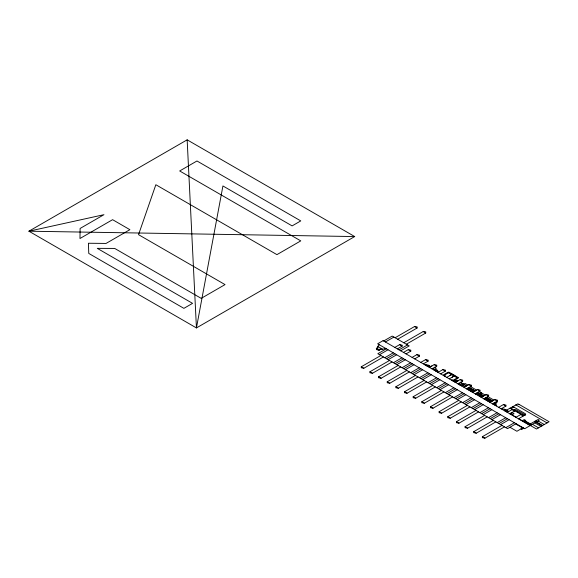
<?xml version="1.0" encoding="UTF-8"?>
<svg xmlns="http://www.w3.org/2000/svg" width="578" height="578" viewBox="0 0 578 578"><rect width="100%" height="100%" fill="white"/><g stroke="black" fill="none" stroke-linecap="round" stroke-linejoin="round"><path stroke-width="0.87" d="M469.647 390.056L469.126 389.68M471.547 391.111L471.54 391.082A0.867 0.506 0 0 0 472.168 391.176M485.101 399.261L484.834 399.181M492.694 403.719L496.74 405.677L496.386 405.857M484.783 398.502L490.736 401.905M486.712 399.665L484.819 398.285L485.852 399.08M490.563 401.84L488.446 400.373L489.703 401.305M496.343 405.185L494.219 403.711L495.483 404.643M488.634 400.778L487.362 399.745M480.723 395.807L481.395 395.28L482.941 396.031M486.12 397.96L486.806 398.278M495.035 404.109L495.722 403.545A1.264 0.73 0 0 0 495.982 403.227L495.823 402.873M489.783 401.349A0.874 0.506 0 0 0 489.992 401.739L489.443 401.804A1.098 0.636 0 0 1 489.125 401.385L488.916 401.11M495.563 404.687A0.881 0.506 0 0 0 495.772 405.077L495.187 405.164A1.098 0.636 0 0 1 494.905 404.723L494.696 404.448M495.136 402.743L496.242 403.018L497.268 402.035L496.437 401.558M510.945 413.162L510.786 414.166L509.991 413.711M516.089 417.229L511.985 414.86L514.023 413.682L512.491 412.793L511.472 413.386L511.154 414.549M529.34 424.881L529.513 423.797M529.686 425.206L530.033 424.1L537.526 419.773A0.961 0.556 0 0 1 538.884 419.773A0.961 0.556 0 0 1 538.884 420.56L530.373 425.473M376.56 349.054A0.961 0.556 0 0 1 376.524 348.353L376.654 348.252A6.748 3.894 0 0 0 377.875 346.511L377.911 346.395A5.296 3.056 0 0 1 379.37 344.784M481.553 396.32L482.24 395.764A1.279 0.737 0 0 0 482.5 395.439L482.384 395.121M485.404 398.545L486.091 397.989A1.048 0.607 0 0 0 486.344 397.411M487.333 399.658L488.02 399.102A1.279 0.737 0 0 0 488.28 398.777L488.164 398.459M488.417 400.287L489.096 399.723A1.272 0.73 0 0 0 489.364 399.405L489.248 399.08M490.339 401.392L491.025 400.836A1.279 0.737 0 0 0 491.286 400.511L491.127 400.164M494.19 403.617L494.876 403.061A1.279 0.737 0 0 0 495.136 402.743M486.488 399.174L487.232 398.567A1.243 0.715 0 0 0 487.435 398.293L487.276 397.939M489.255 400.771L489.942 400.214A1.257 0.73 0 0 0 490.202 399.889L490.043 399.535M489.096 399.723L490.614 400.46M475.708 393.611L475.947 393.625M482.955 396.14L482.276 396.674M486.799 398.379L486.134 398.899M490.635 400.641L489.985 401.125M466.576 385.887L460.652 382.275M460.695 384.76L460.225 384.406L460.724 384.717A0.845 0.484 0 0 0 460.717 385.295M434.923 369.385L436.282 368.208L434.699 367.29M428.428 366.452L426.961 365.968A5.195 2.998 0 0 1 428.219 366.669L428.204 366.676M481.395 395.28L481.452 395.229A1.243 0.715 0 0 0 481.655 394.955L481.496 394.601M495.108 404.008L494.284 403.502M480.78 395.735L481.64 396.205M488.056 400.012L488.75 399.434L487.175 398.61M493.836 403.35L494.392 402.736M486.813 400.287L487.124 400.142M481.575 392.975L478.165 394.94M477.486 394.55L480.889 392.585M517.534 424.902L517.498 424.534M466.352 385.916L460.305 382.47M471.381 391.378L471.402 391.385A1.113 0.643 0 0 0 472.168 391.559L472.768 391.783M494.465 404.745L493.937 404.008M187.156 139.833L28.9 231.2L196.441 327.928L354.697 236.561L187.156 139.833L196.441 327.928L222.927 185.95L292.121 225.897L300.77 220.904L196.975 160.98L179.679 170.965L300.77 240.881L276.934 254.638L155.843 184.729L138.539 234.668L225.037 284.6L201.202 298.364L114.704 248.432L97.27 248.352L192.553 303.356L183.898 308.356L88.759 253.424L88.434 243.244L106.056 243.432L129.891 229.676L112.594 219.683L79.974 238.519L80.111 228.454L103.946 214.691L28.9 231.2L354.697 236.561M383.698 340.991L392.209 336.078L409.238 345.904L400.72 350.817M385.396 341.974L393.914 337.061M395.121 337.754L414.534 326.548L417.085 326.845L417.085 328.022L397.671 339.228M377.831 348.129A8.07 4.66 0 0 0 377.896 347.992L378.048 347.638L376.56 348.469L376.56 349.654L379.117 349.943L380.613 349.083L380.237 349.126A7.189 4.154 0 0 0 379.551 349.242A9.877 5.701 0 0 0 379.168 349.322L378.576 349.466M386.328 348.801L377.817 353.714L507.556 428.623L516.067 423.703M379.515 354.697L388.033 349.784M383.416 356.951L363.837 368.251L361.279 367.76L361.279 366.777L380.866 355.477M394.825 347.414L399.593 344.661L402.144 345.153L402.144 346.135L397.375 348.888M403.769 342.747L423.183 331.541L425.733 331.837L425.733 333.015L406.327 344.221M384.76 357.724L393.278 352.811M399.022 349.834L407.533 344.921M386.465 358.707L394.976 353.794M388.163 359.689L396.681 354.776M392.065 361.944L372.485 373.251L369.934 372.759L369.934 371.777L389.514 360.47M403.473 352.407L408.241 349.654L410.792 350.145L410.792 351.128L406.031 353.881M393.408 362.724L401.927 357.804M395.114 363.707L403.625 358.786M396.819 364.689L405.33 359.769M400.713 366.936L381.133 378.243L378.583 377.752L378.583 376.769L398.163 365.462M412.121 357.399L416.89 354.646L419.447 355.138L419.447 356.127L414.679 358.88M402.057 367.716L410.575 362.796M403.762 368.699L412.273 363.779M405.467 369.682L413.978 364.761M409.361 371.929L389.782 383.236L387.231 382.744L387.231 381.762L406.811 370.455M420.77 362.399L425.538 359.646L428.096 360.137L428.096 361.12L423.327 363.873M410.712 372.709L419.223 367.796M425.791 365.296L427.207 365.766M412.41 373.691L420.929 368.778M414.115 374.674L422.626 369.761M428.363 366.488L429.136 366.04L430.444 366.799M418.017 376.928L398.437 388.228L395.879 387.737L395.879 386.754L415.459 375.447M429.425 367.391L434.186 364.639L436.744 365.13L436.744 366.112L431.976 368.865M419.361 377.701L427.872 372.788M433.897 369.978L434.519 370.166M421.059 378.684L429.577 373.771M435.169 370.419L435.942 369.978L432.994 368.273M422.764 379.667L431.275 374.754M437.243 371.907L438.24 372.29A1.445 0.831 0 0 1 437.835 371.553A3.128 1.806 0 0 0 435.277 369.472L435.068 369.458M426.665 381.921L407.085 393.221L404.528 392.729L404.528 391.747L424.108 380.447M438.073 372.384L442.842 369.631L445.392 370.122L445.392 371.105L440.624 373.858M428.009 382.694L436.52 377.781M429.714 383.676L438.225 378.763M444.323 375.165L449.258 372.355L458.043 377.427A1.012 0.585 0 0 1 458.043 378.25L453.853 380.671A1.012 0.585 0 0 1 452.422 380.671M444.627 376.17L445.306 375.772L444.323 375.201M431.412 384.659L439.93 379.746M450.248 373.713L450.927 373.316M449.612 375.707L452.292 374.103M435.313 386.913L415.734 398.22L413.176 397.729L413.176 396.739L432.756 385.439M446.722 377.376L451.49 374.623L453.188 374.623M449.272 378.85L454.041 376.097L454.041 375.115M455.009 375.678L452.169 377.181M436.657 387.686L445.168 382.773M455.695 376.856L456.374 376.466M451.44 380.1L452.119 379.71L453.109 380.273M438.362 388.669L446.873 383.756M453.174 380.273L458.043 377.427M453.362 381.213L454.38 380.62L456.389 381.783M453.6 381.35L455.543 382.275M440.06 389.651L448.579 384.738M455.363 381.184L456.931 380.331L458.094 380.801M455.464 381.242L457.408 380.403M443.962 391.906L424.382 403.213L421.824 402.721L421.824 401.739L441.411 390.432M455.37 382.369L460.139 379.616L462.689 380.107L462.689 381.09L457.921 383.843M458.412 384.132L460.579 385.382M445.306 392.686L453.824 387.766M447.011 393.669L455.522 388.748M462.205 385.136L464.206 384.341L462.689 385.418M461.547 385.938L462.566 385.345M448.709 394.651L457.227 389.731M464.856 386.668L466.316 385.548M452.61 396.898L433.03 408.205L430.48 407.714L430.48 406.731L450.06 395.424M464.018 387.361L468.787 384.608L471.345 385.107L471.345 386.09L466.576 388.842M467.494 389.175L467.58 389.146A1.12 0.643 0 0 0 468.317 389.334L468.729 389.456M468.014 389.478L468.39 389.377M453.954 397.678L462.472 392.758M468.216 389.594L468.78 389.493A0.874 0.506 0 0 0 469.517 389.651M468.455 389.731L468.917 389.558M470.304 388.734L470.817 388.438M469.423 390.287L469.473 390.28A1.12 0.643 0 0 0 470.239 390.446L471.518 391.068M455.659 398.661L464.17 393.741M470.145 390.706L470.637 390.591M470.384 390.844L470.846 390.721M472.233 389.847L472.746 389.55M457.364 399.644L465.875 394.731M472.067 391.819L472.631 391.711M472.37 391.949L473.165 392.014M474.155 390.959L474.668 390.663M461.258 401.891L441.679 413.198L439.128 412.706L439.128 411.724L458.708 400.417M472.667 392.361L477.435 389.608L479.993 390.099L479.993 391.082L475.224 393.835M475.68 393.9L475.882 394.015M478.013 393.185L478.519 392.888M462.602 402.671L471.121 397.758M464.307 403.654L472.826 398.741M480.542 394.644L481.048 394.348M479.292 395.988L481.409 396.905A1.235 0.715 0 0 0 481.546 397.216M466.013 404.636L474.524 399.723M482.464 395.749L482.977 395.46M469.914 406.89L450.327 418.19L447.777 417.699L447.777 416.716L467.356 405.409M481.315 397.353L486.084 394.601L488.641 395.092L488.641 396.075L483.873 398.827M486.322 397.975L486.828 397.686M471.258 407.663L479.769 402.75M485.556 399.6L486.951 399.99M488.244 399.087L488.757 398.791M472.956 408.646L481.474 403.733M487.203 400.243A1.127 0.65 0 0 0 487.485 400.691L488.815 401.053L488.685 401.407M490.173 400.2L490.679 399.904M474.661 409.629L483.172 404.716M478.562 411.883L458.983 423.183L456.425 422.691L456.425 421.709L476.005 410.409M489.971 402.346L494.732 399.593L497.29 400.084L497.29 401.067L492.521 403.82M492.976 403.574A1.127 0.65 0 0 0 493.265 404.022L493.583 403.921M479.906 412.656L488.417 407.743M481.604 413.638L490.122 408.725M483.309 414.621L491.82 409.708M487.211 416.875L467.631 428.182L465.073 427.684L465.073 426.701L484.653 415.401M498.619 407.338L503.387 404.586L505.938 405.077L505.938 406.059L501.169 408.812M488.555 417.648L497.066 412.735M490.26 418.631L498.771 413.718M491.957 419.614L500.476 414.701M511.133 408.668L513.856 407.093M495.859 421.868L476.279 433.175L473.722 432.684L473.722 431.701L493.301 420.394M507.267 412.331L512.036 409.578L514.586 410.069L514.586 411.052L509.818 413.805M514.586 410.604L515.352 410.517L523.235 415.062L523.235 416.052L518.466 418.804M497.203 422.648L505.714 417.728M498.908 423.631L507.419 418.71M500.606 424.613L509.124 419.693M504.507 426.86L484.928 438.167L482.377 437.676L482.377 436.693L501.957 425.386M515.916 417.323L520.684 414.57L522.389 414.57M505.851 427.641L514.369 422.72M522.88 421.348L525.778 420.466L524.239 419.577L522.201 420.755L518.639 418.703M524.325 421.102L531.392 424.888M521.053 428.869L523.343 427.944M524.022 428.334L521.392 429.064M529.961 424.534L530.373 424.295M485.571 399.571L486.011 399.477M489.515 401.768L489.826 401.703M493.272 404.022L493.699 403.921M522.18 429.006L521.204 428.782M522.606 428.76L521.753 428.464M467.515 388.293L468.238 388.633L469.206 388.243A1.279 0.737 0 0 1 469.762 388.084L470.369 388.178M472.298 389.29L471.691 389.204A1.286 0.744 0 0 0 471.135 389.355C470.203 390.374 468.057 388.994 470.29 388.864A1.272 0.737 0 0 1 470.846 388.712L471.453 388.806M474.227 390.403L473.62 390.316A1.272 0.73 0 0 0 473.064 390.468L472.291 390.807L471.402 390.338L472.219 389.977A1.257 0.73 0 0 1 472.775 389.825L473.382 389.919M470.998 390.764L470.759 390.627A0.874 0.506 0 0 0 471.446 390.764L473.057 391.479L474.502 391.299M469.495 389.218L470.362 389.695M472.291 390.807L470.319 390.114M468.411 388.597L467.725 388.17M437.409 371.806L436.072 371.228A5.188 2.991 0 0 0 434.851 370.505M430.155 366.633L431.889 365.961M463.708 384.038L465.196 383.525L467.934 385.107M471.402 390.338L471.915 390.836M469.863 388.474L468.707 388.842A1.423 0.824 0 0 1 468.462 388.929M455.377 381.632L455.941 381.899L455.377 381.632A1.105 0.636 0 0 1 454.192 381.494M473.714 390.699L472.558 391.068A1.402 0.809 0 0 1 472.313 391.154M424.707 364.667L426.037 365.238M471.785 389.586L470.629 389.955A1.452 0.838 0 0 1 470.391 390.042M477.565 392.924L476.409 393.286A1.366 0.788 0 0 1 476.005 393.416L475.99 393.394M506.747 410.655L505.042 410.85L507.433 412.237M523.603 421.564L525.301 421.369M425.133 364.718A1.445 0.831 0 0 0 426.398 364.949L426.629 364.935A3.128 1.806 0 0 1 430.032 366.568M477.464 392.541L478.078 392.628M467.443 388.51L469.17 389.247M469.372 389.615L471.077 390.352M479.812 395.851L479.126 395.851L481.488 397.252M501.314 408.733L504.623 409.246M486.033 399.477L486.17 399.521A0.881 0.506 0 0 1 485.932 399.131M504.637 410.698L504.587 410.683A1.698 0.983 0 0 0 504.334 410.64L506.191 410.337L517.736 403.935A3.945 2.276 0 0 0 517.989 404.051M523.148 421.398L523.191 421.413A1.698 0.983 0 0 0 522.895 421.355M518.148 404.109L518.35 404.181A1.936 1.12 0 0 1 518.936 404.34M434.692 370.231L435.104 370.397M468.064 388.611L467.45 388.337M468.39 389.001L469.993 389.724M472.24 391.227L473.584 391.833M525.359 414.961L516.407 409.947A1.922 1.113 0 0 0 514.073 409.773M523.22 415.055L524.109 415.459M493.829 403.95L493.858 403.964A0.874 0.506 0 0 1 493.641 403.574M435.241 370.382L436.419 371.083M490.158 402.216L484.039 398.726M414.534 326.548L417.085 328.022M423.183 331.541L425.733 333.015M519.109 404.427L549.1 421.738L536.5 429.013L529.867 425.184M515.728 404.831L547.055 422.923M538.132 420.994L544.266 424.534M512.838 406.5L525.091 413.581A1.929 1.113 0 0 1 525.402 414.925A1.929 1.113 0 0 1 523.235 415.445M536.839 421.738L536.088 420.603M536.5 421.94L542.626 425.48M535.958 422.251L542.092 425.791M535.141 421.94L535.82 422.33M510.107 408.075L512.715 409.578M514.586 410.662L521.363 414.57M448.579 372.745L451.758 374.623M454.041 375.938L457.364 377.817M399.593 344.661L402.144 346.135M408.241 349.654L410.792 351.128M416.89 354.646L419.447 356.127M425.538 359.646L428.096 361.12M434.186 364.639L436.744 366.112M442.842 369.631L445.392 371.105M451.49 374.623L454.041 376.097M460.139 379.616L462.689 381.09M468.787 384.608L471.345 386.09M477.435 389.608L479.993 391.082M486.084 394.601L488.641 396.075M494.732 399.593L497.29 401.067M503.387 404.586L505.938 406.059M512.036 409.578L514.586 411.052M520.684 414.57L523.235 416.052M534.867 422.879L540.994 426.42M470.492 386.581L476.583 390.099M479.14 391.573L485.231 395.092M487.789 396.566L493.887 400.084M469.126 387.361L475.224 390.887M477.688 392.404L483.873 395.879M486.423 397.353L492.521 400.872M456.728 380.403L457.754 380.996M532.417 424.295L538.544 427.836M469.639 388.445L470.333 388.842M471.569 389.558L473.057 390.461M473.498 390.67L474.184 391.068M477.349 392.895L481.041 394.984L480.354 395.569A1.358 0.788 0 0 0 480.13 395.8M468.411 387.78L469.206 388.243M470.29 388.864L471.128 389.348M485.708 397.765L486.091 397.989M491.025 400.836L491.806 401.284M494.876 403.061L495.722 403.545M506.538 410.142L508.799 411.449M511.349 412.923L511.812 413.191M525.091 420.856L530.373 423.905M504.702 409.282L506.364 410.243M473.375 391.436L473.823 391.689M485.029 398.163L485.491 398.43M486.575 399.058L487.42 399.543M488.504 400.171L489.342 400.655M490.426 401.284L491.119 401.681M504.948 409.592L508.459 411.644M511.017 413.118L511.472 413.386M458.946 383.257L465.044 386.776M472.999 391.458L473.613 391.812M482.175 396.855L480.145 395.793M487.37 399.759L486.517 399.261L487.774 400.193M490.845 401.84L490.368 401.486L490.91 401.804M467.342 388.394L473.433 391.913M426.398 364.949L428.71 366.286M435.523 370.216L437.835 371.553M467.118 388.524L467.653 388.835A0.874 0.506 0 0 0 468.31 388.958M472.927 391.877L472.681 391.74A0.881 0.506 0 0 0 473.368 391.877M484.487 398.553L485.101 398.907M490.491 402.021L490.05 401.761M496.654 405.583L495.823 405.099M476.019 393.697L479.624 395.785M485.202 399.095L485.267 399.16A1.105 0.636 0 0 0 485.563 399.571M466.742 388.741L472.826 392.216M475.391 393.734L475.831 393.986M523.567 421.55L529.376 424.902A1.72 0.997 0 0 1 529.564 425.054M521.125 426.86L523.169 428.038M515.728 423.905L522.693 427.922L516.905 431.267L509.94 427.243M377.875 346.511L382.506 349.191A5.296 3.056 0 0 0 385.497 348.324M376.524 348.353L379.117 349.943M361.279 366.777L363.837 368.251M369.934 371.777L372.485 373.251M378.583 376.769L381.133 378.243M387.231 381.762L389.782 383.236M395.879 386.754L398.437 388.228M404.528 391.747L407.085 393.221M413.176 396.739L415.734 398.22M421.824 401.739L424.382 403.213M430.48 406.731L433.03 408.205M439.128 411.724L441.679 413.198M447.777 416.716L450.327 418.19M456.425 421.709L458.983 423.183M465.073 426.701L467.631 428.182M473.722 431.701L476.279 433.175M482.377 436.693L484.928 438.167M379.204 349.9L379.327 349.965A6.755 3.902 0 0 1 382.506 349.191M469.639 390.013L469.574 389.94A0.86 0.499 0 0 0 470.239 390.063M493.554 403.531L496.278 405.106A0.867 0.499 0 0 0 496.495 405.496M493.424 403.3L494.414 404.073M428.955 366.987L428.558 366.647M534.852 421.319L535.004 421.796M474.162 391.104A1.069 0.621 0 0 1 475.102 390.938M494.566 404.383A0.874 0.506 0 0 1 494.363 403.993M443.637 375.599A1.012 0.585 0 0 1 443.637 374.775L447.827 372.355A1.012 0.585 0 0 1 449.258 372.355M484.935 398.82A0.867 0.506 0 0 1 484.732 398.43M488.793 401.045A0.874 0.506 0 0 1 488.583 400.655M488.07 400.633A0.874 0.506 0 0 1 487.861 400.243M467.595 388.539A0.968 0.564 0 0 1 467.154 388.503M468.635 387.679A0.831 0.477 0 0 1 469.553 387.672M492.001 400.633A0.802 0.462 0 0 1 492.03 401.132M490.556 402.006A0.954 0.549 0 0 1 490.498 401.768M486.864 399.933A0.874 0.506 0 0 1 486.654 399.543M377.008 349.307A4.046 2.334 0 0 0 377.152 349.401L377.607 349.654A1.467 0.845 0 0 0 377.788 349.741M510.873 414.224A1.524 0.881 0 0 1 511.031 414.361M379.32 349.965A0.961 0.556 0 0 1 378.099 349.95M460.189 384.413A1.105 0.636 0 0 1 459.011 384.276M383.091 340.644L377.644 343.787L524.752 428.717L530.199 425.574L383.091 340.644"/></g></svg>
